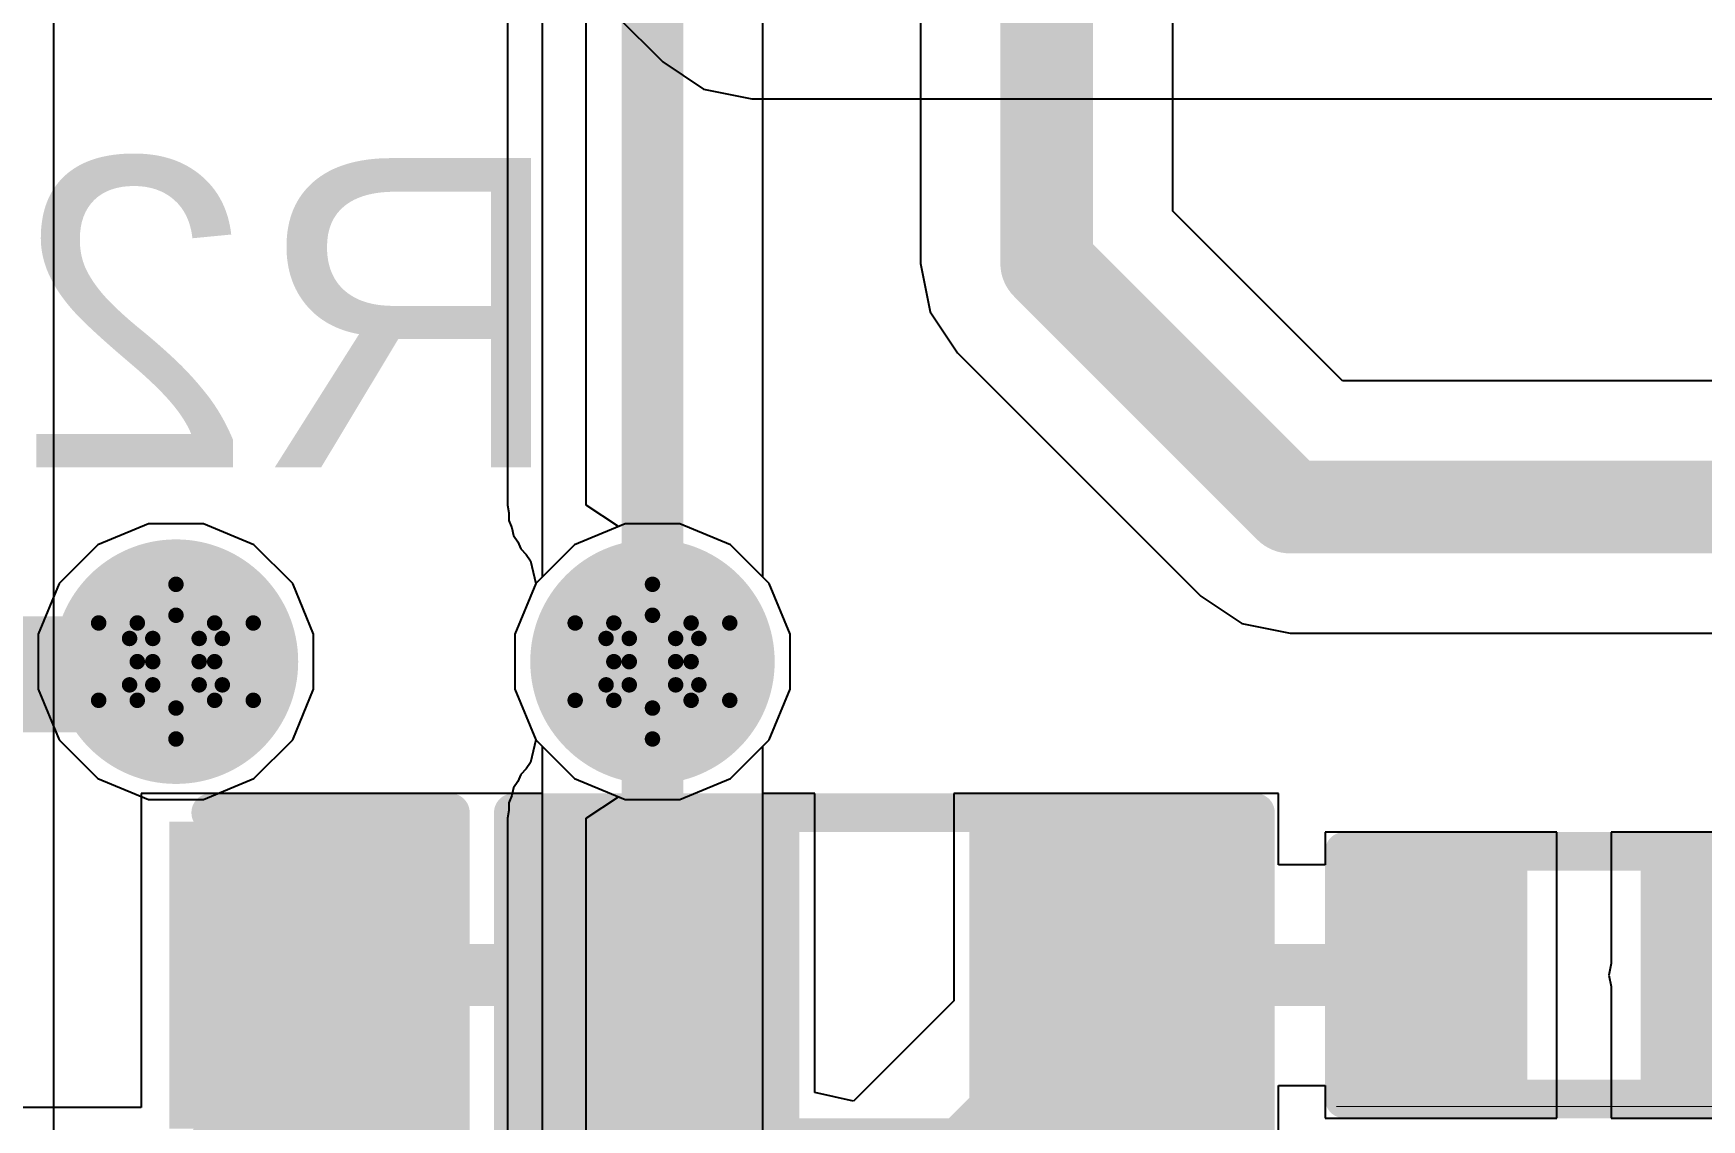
# Model space of a CAD drawing. Header units: inches. Extents: x -2.7 to 10.9, y -2.9 to 7.4.
# Drawn here: x 1.3905 to 1.6063, y -0.3782 to -0.2378 of the extents above; entities that cross this region are included whole.
import ezdxf

# ---------------------------------------------------------------- set-up
doc = ezdxf.new("R2010")
doc.units = ezdxf.units.IN
doc.header["$MEASUREMENT"] = 0
for name, color, linetype in [('Board Outline', 216, 'Continuous'), ('Bottom Layer', 5, 'Continuous'), ('Bottom Overlay', 54, 'Continuous'), ('Bottom Paste', 16, 'Continuous'), ('Bottom Solder', 6, 'Continuous'), ('Drill Drawing', 1, 'Continuous'), ('Layer 2', 16, 'Continuous'), ('Layer 3', 76, 'Continuous'), ('Top Layer', 1, 'Continuous'), ('Top Solder', 216, 'Continuous'), ('Via Holes', 16, 'Continuous')]:
    doc.layers.add(name, color=color, linetype=linetype)
doc.styles.add('Arial', font='', dxfattribs={"height": 0.2})
doc.styles.get('Arial').set_extended_font_data('Arial')

# ---------------------------------------------------------------- blocks, each defined once
blk = doc.blocks.new('S______B______0402_B_144')
at = {"layer": 'Bottom Layer'}
for points in [[(-0.0095, 0.0125), (-0.0095, -0.0125), (-0.0275, -0.0125), (-0.0275, 0.0125)], [(0.0275, 0.0125), (0.0275, -0.0125), (0.0095, -0.0125), (0.0095, 0.0125)]]:
    blk.add_hatch(color=5, dxfattribs=at).paths.add_polyline_path(points)
at = {"layer": 'Bottom Paste'}
for points in [[(-0.0095, 0.0125), (-0.0095, -0.0125), (-0.0275, -0.0125), (-0.0275, 0.0125)], [(0.0275, 0.0125), (0.0275, -0.0125), (0.0095, -0.0125), (0.0095, 0.0125)]]:
    blk.add_hatch(color=16, dxfattribs=at).paths.add_polyline_path(points)
at = {"layer": 'Bottom Solder'}
for points in [[(-0.00733, 0.01467), (-0.00733, -0.01467), (-0.02967, -0.01467), (-0.02967, 0.01467)], [(0.02967, 0.01467), (0.02967, -0.01467), (0.00733, -0.01467), (0.00733, 0.01467)]]:
    blk.add_hatch(color=6, dxfattribs=at).paths.add_polyline_path(points)
at = {"layer": 'Bottom Overlay'}
for points in [[(-0.031, 0.016, 0.005, 0.005, 0), (-0.031, -0.016, 0.005, 0.005, 0)], [(0.031, 0.016, 0.005, 0.005, 0), (-0.031, 0.016, 0.005, 0.005, 0)], [(0.031, 0.016, 0.005, 0.005, 0), (0.031, -0.016, 0.005, 0.005, 0)], [(0.032, 0.017, 0.000127, 0.000127, 0), (-0.032, 0.017, 0.000127, 0.000127, 0)], [(0.031, -0.016, 0.005, 0.005, 0), (-0.031, -0.016, 0.005, 0.005, 0)]]:
    blk.add_lwpolyline(points, format="xyseb", dxfattribs=at)
for points in [[(-0.03225, 0.016, 0.0025, 0.0025, 1), (-0.02975, 0.016, 0.0025, 0.0025, 1)], [(-0.03225, 0.016, 0.0025, 0.0025, 1), (-0.02975, 0.016, 0.0025, 0.0025, 1)], [(0.02975, 0.016, 0.0025, 0.0025, 1), (0.03225, 0.016, 0.0025, 0.0025, 1)], [(0.02975, 0.016, 0.0025, 0.0025, 1), (0.03225, 0.016, 0.0025, 0.0025, 1)], [(-0.03203, 0.017, 0.0000635, 0.0000635, 1), (-0.03197, 0.017, 0.0000635, 0.0000635, 1)], [(0.03197, 0.017, 0.0000635, 0.0000635, 1), (0.03203, 0.017, 0.0000635, 0.0000635, 1)], [(-0.03225, -0.016, 0.0025, 0.0025, 1), (-0.02975, -0.016, 0.0025, 0.0025, 1)], [(-0.03225, -0.016, 0.0025, 0.0025, 1), (-0.02975, -0.016, 0.0025, 0.0025, 1)], [(0.02975, -0.016, 0.0025, 0.0025, 1), (0.03225, -0.016, 0.0025, 0.0025, 1)], [(0.02975, -0.016, 0.0025, 0.0025, 1), (0.03225, -0.016, 0.0025, 0.0025, 1)]]:
    blk.add_lwpolyline(points, format="xyseb", close=True, dxfattribs=at)
blk = doc.blocks.new('R___0603_B_186')
at = {"layer": 'Bottom Layer'}
for points in [[(-0.045, -0.0175), (-0.045, 0.0175), (-0.015, 0.0175), (-0.015, -0.0175)], [(0.015, -0.0175), (0.015, 0.0175), (0.045, 0.0175), (0.045, -0.0175)]]:
    blk.add_hatch(color=5, dxfattribs=at).paths.add_polyline_path(points)
at = {"layer": 'Bottom Paste'}
for points in [[(-0.045, -0.0175), (-0.045, 0.0175), (-0.015, 0.0175), (-0.015, -0.0175)], [(0.015, -0.0175), (0.015, 0.0175), (0.045, 0.0175), (0.045, -0.0175)]]:
    blk.add_hatch(color=16, dxfattribs=at).paths.add_polyline_path(points)
at = {"layer": 'Bottom Solder'}
for points in [[(-0.049, -0.0215), (-0.049, 0.0215), (-0.011, 0.0215), (-0.011, -0.0215)], [(0.011, -0.0215), (0.011, 0.0215), (0.049, 0.0215), (0.049, -0.0215)]]:
    blk.add_hatch(color=6, dxfattribs=at).paths.add_polyline_path(points)
at = {"layer": 'Bottom Overlay'}
for points in [[(0.048, 0.021, 0.005, 0.005, 0), (-0.048, 0.021, 0.005, 0.005, 0)], [(-0.048, 0.021, 0.005, 0.005, 0), (-0.048, -0.021, 0.005, 0.005, 0)], [(0.048, 0.021, 0.005, 0.005, 0), (0.048, -0.021, 0.005, 0.005, 0)], [(0.048, -0.021, 0.005, 0.005, 0), (-0.048, -0.021, 0.005, 0.005, 0)]]:
    blk.add_lwpolyline(points, format="xyseb", dxfattribs=at)
for points in [[(-0.04925, 0.021, 0.0025, 0.0025, 1), (-0.04675, 0.021, 0.0025, 0.0025, 1)], [(-0.04925, 0.021, 0.0025, 0.0025, 1), (-0.04675, 0.021, 0.0025, 0.0025, 1)], [(0.04675, 0.021, 0.0025, 0.0025, 1), (0.04925, 0.021, 0.0025, 0.0025, 1)], [(0.04675, 0.021, 0.0025, 0.0025, 1), (0.04925, 0.021, 0.0025, 0.0025, 1)], [(-0.04925, -0.021, 0.0025, 0.0025, 1), (-0.04675, -0.021, 0.0025, 0.0025, 1)], [(-0.04925, -0.021, 0.0025, 0.0025, 1), (-0.04675, -0.021, 0.0025, 0.0025, 1)], [(0.04675, -0.021, 0.0025, 0.0025, 1), (0.04925, -0.021, 0.0025, 0.0025, 1)], [(0.04675, -0.021, 0.0025, 0.0025, 1), (0.04925, -0.021, 0.0025, 0.0025, 1)]]:
    blk.add_lwpolyline(points, format="xyseb", close=True, dxfattribs=at)
blk = doc.blocks.new('C___0603_B_308')
at = {"layer": 'Bottom Layer'}
for points in [[(-0.045, -0.0175), (-0.045, 0.0175), (-0.015, 0.0175), (-0.015, -0.0175)], [(0.015, -0.0175), (0.015, 0.0175), (0.045, 0.0175), (0.045, -0.0175)]]:
    blk.add_hatch(color=5, dxfattribs=at).paths.add_polyline_path(points)
at = {"layer": 'Bottom Paste'}
for points in [[(-0.045, -0.0175), (-0.045, 0.0175), (-0.015, 0.0175), (-0.015, -0.0175)], [(0.015, -0.0175), (0.015, 0.0175), (0.045, 0.0175), (0.045, -0.0175)]]:
    blk.add_hatch(color=16, dxfattribs=at).paths.add_polyline_path(points)
at = {"layer": 'Bottom Solder'}
for points in [[(-0.04736, -0.01986), (-0.04736, 0.01986), (-0.01264, 0.01986), (-0.01264, -0.01986)], [(0.01264, -0.01986), (0.01264, 0.01986), (0.04736, 0.01986), (0.04736, -0.01986)]]:
    blk.add_hatch(color=6, dxfattribs=at).paths.add_polyline_path(points)
at = {"layer": 'Bottom Overlay'}
for points in [[(-0.049, -0.021, 0.005, 0.005, 0), (-0.049, 0.021, 0.005, 0.005, 0)], [(-0.049, 0.021, 0.005, 0.005, 0), (-0.018, 0.021, 0.005, 0.005, 0)], [(0.018, 0.021, 0.005, 0.005, 0), (0.049, 0.021, 0.005, 0.005, 0)], [(0.049, -0.021, 0.005, 0.005, 0), (0.049, 0.021, 0.005, 0.005, 0)], [(-0.049, -0.021, 0.005, 0.005, 0), (-0.018, -0.021, 0.005, 0.005, 0)], [(0.018, -0.021, 0.005, 0.005, 0), (0.049, -0.021, 0.005, 0.005, 0)]]:
    blk.add_lwpolyline(points, format="xyseb", dxfattribs=at)
for points in [[(-0.05025, 0.021, 0.0025, 0.0025, 1), (-0.04775, 0.021, 0.0025, 0.0025, 1)], [(-0.05025, 0.021, 0.0025, 0.0025, 1), (-0.04775, 0.021, 0.0025, 0.0025, 1)], [(-0.01925, 0.021, 0.0025, 0.0025, 1), (-0.01675, 0.021, 0.0025, 0.0025, 1)], [(0.01675, 0.021, 0.0025, 0.0025, 1), (0.01925, 0.021, 0.0025, 0.0025, 1)], [(0.04775, 0.021, 0.0025, 0.0025, 1), (0.05025, 0.021, 0.0025, 0.0025, 1)], [(0.04775, 0.021, 0.0025, 0.0025, 1), (0.05025, 0.021, 0.0025, 0.0025, 1)], [(-0.05025, -0.021, 0.0025, 0.0025, 1), (-0.04775, -0.021, 0.0025, 0.0025, 1)], [(-0.05025, -0.021, 0.0025, 0.0025, 1), (-0.04775, -0.021, 0.0025, 0.0025, 1)], [(-0.01925, -0.021, 0.0025, 0.0025, 1), (-0.01675, -0.021, 0.0025, 0.0025, 1)], [(0.01675, -0.021, 0.0025, 0.0025, 1), (0.01925, -0.021, 0.0025, 0.0025, 1)], [(0.04775, -0.021, 0.0025, 0.0025, 1), (0.05025, -0.021, 0.0025, 0.0025, 1)], [(0.04775, -0.021, 0.0025, 0.0025, 1), (0.05025, -0.021, 0.0025, 0.0025, 1)]]:
    blk.add_lwpolyline(points, format="xyseb", close=True, dxfattribs=at)

msp = doc.modelspace()

# ---------------------------------------------------------------- hatches: boundary and pattern name
at = {"layer": 'Bottom Layer'}
h = msp.add_hatch(color=5, dxfattribs=at)
edge = h.paths.add_edge_path()
edge.add_arc((1.40892, -0.319), 0.01181, 0, 360)
h = msp.add_hatch(color=5, dxfattribs=at)
edge = h.paths.add_edge_path()
edge.add_arc((1.47056, -0.319), 0.01181, 0, 360)
at = {"layer": 'Bottom Solder'}
h = msp.add_hatch(color=6, dxfattribs=at)
edge = h.paths.add_edge_path()
edge.add_arc((1.40892, -0.319), 0.01581, 0, 360)
h = msp.add_hatch(color=6, dxfattribs=at)
edge = h.paths.add_edge_path()
edge.add_arc((1.47056, -0.319), 0.01581, 0, 360)
at = {"layer": 'Layer 2'}
h = msp.add_hatch(color=16, dxfattribs=at)
edge = h.paths.add_edge_path()
edge.add_arc((1.40892, -0.319), 0.01181, 0, 360)
h = msp.add_hatch(color=16, dxfattribs=at)
edge = h.paths.add_edge_path()
edge.add_arc((1.47056, -0.319), 0.01181, 0, 360)
at = {"layer": 'Layer 3'}
h = msp.add_hatch(color=76, dxfattribs=at)
edge = h.paths.add_edge_path()
edge.add_arc((1.40892, -0.319), 0.01181, 0, 360)
h = msp.add_hatch(color=76, dxfattribs=at)
edge = h.paths.add_edge_path()
edge.add_arc((1.47056, -0.319), 0.01181, 0, 360)
at = {"layer": 'Top Layer'}
h = msp.add_hatch(color=1, dxfattribs=at)
edge = h.paths.add_edge_path()
edge.add_arc((1.40892, -0.319), 0.01181, 0, 360)
h = msp.add_hatch(color=1, dxfattribs=at)
edge = h.paths.add_edge_path()
edge.add_arc((1.47056, -0.319), 0.01181, 0, 360)
at = {"layer": 'Top Solder'}
h = msp.add_hatch(color=216, dxfattribs=at)
edge = h.paths.add_edge_path()
edge.add_arc((1.40892, -0.319), 0.01581, 0, 360)
h = msp.add_hatch(color=216, dxfattribs=at)
edge = h.paths.add_edge_path()
edge.add_arc((1.47056, -0.319), 0.01581, 0, 360)
at = {"layer": 'Via Holes'}
h = msp.add_hatch(color=7, dxfattribs=at)
edge = h.paths.add_edge_path()
edge.add_arc((1.40892, -0.319), 0.00591, 0, 360)
h = msp.add_hatch(color=7, dxfattribs=at)
edge = h.paths.add_edge_path()
edge.add_arc((1.47056, -0.319), 0.00591, 0, 360)

# ---------------------------------------------------------------- linework, layer by layer
at = {"layer": 'Board Outline'}
msp.add_lwpolyline([(2.84412, -0.24125, 0.005, 0.005, -0.741893), (-2.49969, -1.37795, 0.005, 0.005, 0)], format="xyseb", dxfattribs=at)
at = {"layer": 'Bottom Layer'}
for p, q in [((1.46592, -0.23547), (1.47189, -0.24143)), ((1.47189, -0.24143), (1.47718, -0.24497)), ((1.47718, -0.24497), (1.48342, -0.24621)), ((1.48342, -0.24621), (1.67755, -0.24621)), ((1.46702, -0.30119), (1.46047, -0.3039)), ((1.4741, -0.30119), (1.46702, -0.30119)), ((1.48065, -0.3039), (1.4741, -0.30119)), ((1.46047, -0.3039), (1.45546, -0.30891)), ((1.48566, -0.30891), (1.48065, -0.3039)), ((1.45546, -0.30891), (1.45275, -0.31546)), ((1.48837, -0.31546), (1.48566, -0.30891)), ((1.45275, -0.31546), (1.45275, -0.32254)), ((1.48837, -0.32254), (1.48837, -0.31546)), ((1.45275, -0.32254), (1.45546, -0.32909)), ((1.48566, -0.32909), (1.48837, -0.32254)), ((1.45546, -0.32909), (1.45628, -0.32991)), ((1.45628, -0.32991), (1.45628, -0.33603)), ((1.48483, -0.32991), (1.48566, -0.32909)), ((1.48483, -0.33603), (1.48483, -0.32991)), ((1.44642, -0.33603), (1.40442, -0.33603)), ((1.40442, -0.33603), (1.40442, -0.37666)), ((1.44956, -0.33603), (1.44642, -0.33603)), ((1.44642, -0.33603), (1.44642, -0.33603)), ((1.45628, -0.33603), (1.44956, -0.33603)), ((1.44956, -0.33603), (1.44956, -0.33603)), ((1.49156, -0.33603), (1.48483, -0.33603)), ((1.49156, -0.37469), (1.49156, -0.33603)), ((1.55156, -0.33603), (1.50956, -0.33603)), ((1.50956, -0.33603), (1.50956, -0.36284)), ((1.55156, -0.34526), (1.55156, -0.33603)), ((1.58756, -0.34103), (1.55756, -0.34103)), ((1.55756, -0.34103), (1.55756, -0.34526)), ((1.58756, -0.37803), (1.58756, -0.34103)), ((1.62456, -0.34103), (1.59456, -0.34103)), ((1.59456, -0.34103), (1.59456, -0.35805)), ((1.55756, -0.34526), (1.55156, -0.34526)), ((1.59456, -0.35805), (1.59426, -0.35953)), ((1.59426, -0.35953), (1.59456, -0.36101)), ((1.59456, -0.36101), (1.59456, -0.37803)), ((1.50956, -0.36284), (1.49656, -0.37584)), ((1.49656, -0.37584), (1.49156, -0.37469)), ((1.55156, -0.38303), (1.55156, -0.37381)), ((1.55156, -0.37381), (1.55756, -0.37381)), ((1.55756, -0.37381), (1.55756, -0.37803)), ((1.40442, -0.37666), (1.23695, -0.37666)), ((1.55756, -0.37803), (1.58756, -0.37803)), ((1.59456, -0.37803), (1.62456, -0.37803))]:
    msp.add_line(p, q, dxfattribs=at)
for points in [[(1.40727, -0.32065, 0.015, 0.015, 0), (1.40892, -0.319, 0.015, 0.015, 0)], [(1.37843, -0.32065, 0.015, 0.015, 0), (1.40727, -0.32065, 0.015, 0.015, 0)], [(1.47056, -0.35953, 0.008, 0.008, 0), (1.47056, -0.319, 0.008, 0.008, 0)], [(1.42542, -0.35953, 0.008, 0.008, 0), (1.47056, -0.35953, 0.008, 0.008, 0)], [(1.53056, -0.36203, 0.008, 0.008, 0), (1.53056, -0.35953, 0.008, 0.008, 0)], [(1.53056, -0.35953, 0.008, 0.008, 0), (1.57256, -0.35953, 0.008, 0.008, 0)], [(1.60956, -0.35953, 0.01, 0.01, 0), (1.79554, -0.35953, 0.01, 0.01, 0)], [(1.50166, -0.39093, 0.008, 0.008, 0), (1.53056, -0.36203, 0.008, 0.008, 0)]]:
    msp.add_lwpolyline(points, format="xyseb", dxfattribs=at)
for points in [[(1.40517, -0.319, 0.0075, 0.0075, 1), (1.41267, -0.319, 0.0075, 0.0075, 1)], [(1.40352, -0.32065, 0.0075, 0.0075, 1), (1.41102, -0.32065, 0.0075, 0.0075, 1)], [(1.40352, -0.32065, 0.0075, 0.0075, 1), (1.41102, -0.32065, 0.0075, 0.0075, 1)], [(1.46856, -0.319, 0.004, 0.004, 1), (1.47256, -0.319, 0.004, 0.004, 1)], [(1.42342, -0.35953, 0.004, 0.004, 1), (1.42742, -0.35953, 0.004, 0.004, 1)], [(1.46856, -0.35953, 0.004, 0.004, 1), (1.47256, -0.35953, 0.004, 0.004, 1)], [(1.46856, -0.35953, 0.004, 0.004, 1), (1.47256, -0.35953, 0.004, 0.004, 1)], [(1.52856, -0.35953, 0.004, 0.004, 1), (1.53256, -0.35953, 0.004, 0.004, 1)], [(1.52856, -0.35953, 0.004, 0.004, 1), (1.53256, -0.35953, 0.004, 0.004, 1)], [(1.57056, -0.35953, 0.004, 0.004, 1), (1.57456, -0.35953, 0.004, 0.004, 1)], [(1.60706, -0.35953, 0.005, 0.005, 1), (1.61206, -0.35953, 0.005, 0.005, 1)], [(1.52856, -0.36203, 0.004, 0.004, 1), (1.53256, -0.36203, 0.004, 0.004, 1)], [(1.52856, -0.36203, 0.004, 0.004, 1), (1.53256, -0.36203, 0.004, 0.004, 1)]]:
    msp.add_lwpolyline(points, format="xyseb", close=True, dxfattribs=at)
at = {"layer": 'Drill Drawing'}
for points in [[(1.40392, -0.314, 0.002, 0.002, 0), (1.40892, -0.309, 0.002, 0.002, 0)], [(1.40892, -0.309, 0.002, 0.002, 0), (1.41392, -0.314, 0.002, 0.002, 0)], [(1.46556, -0.314, 0.002, 0.002, 0), (1.47056, -0.309, 0.002, 0.002, 0)], [(1.47056, -0.309, 0.002, 0.002, 0), (1.47556, -0.314, 0.002, 0.002, 0)], [(1.40592, -0.316, 0.002, 0.002, 0), (1.40892, -0.313, 0.002, 0.002, 0)], [(1.40892, -0.313, 0.002, 0.002, 0), (1.41192, -0.316, 0.002, 0.002, 0)], [(1.46756, -0.316, 0.002, 0.002, 0), (1.47056, -0.313, 0.002, 0.002, 0)], [(1.47056, -0.313, 0.002, 0.002, 0), (1.47356, -0.316, 0.002, 0.002, 0)], [(1.39892, -0.314, 0.002, 0.002, 0), (1.40392, -0.319, 0.002, 0.002, 0)], [(1.39892, -0.314, 0.002, 0.002, 0), (1.40392, -0.314, 0.002, 0.002, 0)], [(1.40292, -0.316, 0.002, 0.002, 0), (1.40592, -0.319, 0.002, 0.002, 0)], [(1.40292, -0.316, 0.002, 0.002, 0), (1.40592, -0.316, 0.002, 0.002, 0)], [(1.41192, -0.316, 0.002, 0.002, 0), (1.41492, -0.316, 0.002, 0.002, 0)], [(1.41192, -0.319, 0.002, 0.002, 0), (1.41492, -0.316, 0.002, 0.002, 0)], [(1.41392, -0.314, 0.002, 0.002, 0), (1.41892, -0.314, 0.002, 0.002, 0)], [(1.41392, -0.319, 0.002, 0.002, 0), (1.41892, -0.314, 0.002, 0.002, 0)], [(1.46056, -0.314, 0.002, 0.002, 0), (1.46556, -0.319, 0.002, 0.002, 0)], [(1.46056, -0.314, 0.002, 0.002, 0), (1.46556, -0.314, 0.002, 0.002, 0)], [(1.46456, -0.316, 0.002, 0.002, 0), (1.46756, -0.319, 0.002, 0.002, 0)], [(1.46456, -0.316, 0.002, 0.002, 0), (1.46756, -0.316, 0.002, 0.002, 0)], [(1.47356, -0.316, 0.002, 0.002, 0), (1.47656, -0.316, 0.002, 0.002, 0)], [(1.47356, -0.319, 0.002, 0.002, 0), (1.47656, -0.316, 0.002, 0.002, 0)], [(1.47556, -0.314, 0.002, 0.002, 0), (1.48056, -0.314, 0.002, 0.002, 0)], [(1.47556, -0.319, 0.002, 0.002, 0), (1.48056, -0.314, 0.002, 0.002, 0)], [(1.39892, -0.324, 0.002, 0.002, 0), (1.40392, -0.319, 0.002, 0.002, 0)], [(1.40292, -0.322, 0.002, 0.002, 0), (1.40592, -0.319, 0.002, 0.002, 0)], [(1.41192, -0.319, 0.002, 0.002, 0), (1.41492, -0.322, 0.002, 0.002, 0)], [(1.41392, -0.319, 0.002, 0.002, 0), (1.41892, -0.324, 0.002, 0.002, 0)], [(1.46056, -0.324, 0.002, 0.002, 0), (1.46556, -0.319, 0.002, 0.002, 0)], [(1.46456, -0.322, 0.002, 0.002, 0), (1.46756, -0.319, 0.002, 0.002, 0)], [(1.47356, -0.319, 0.002, 0.002, 0), (1.47656, -0.322, 0.002, 0.002, 0)], [(1.47556, -0.319, 0.002, 0.002, 0), (1.48056, -0.324, 0.002, 0.002, 0)], [(1.40292, -0.322, 0.002, 0.002, 0), (1.40592, -0.322, 0.002, 0.002, 0)], [(1.40592, -0.322, 0.002, 0.002, 0), (1.40892, -0.325, 0.002, 0.002, 0)], [(1.40892, -0.325, 0.002, 0.002, 0), (1.41192, -0.322, 0.002, 0.002, 0)], [(1.41192, -0.322, 0.002, 0.002, 0), (1.41492, -0.322, 0.002, 0.002, 0)], [(1.46456, -0.322, 0.002, 0.002, 0), (1.46756, -0.322, 0.002, 0.002, 0)], [(1.46756, -0.322, 0.002, 0.002, 0), (1.47056, -0.325, 0.002, 0.002, 0)], [(1.47056, -0.325, 0.002, 0.002, 0), (1.47356, -0.322, 0.002, 0.002, 0)], [(1.47356, -0.322, 0.002, 0.002, 0), (1.47656, -0.322, 0.002, 0.002, 0)], [(1.39892, -0.324, 0.002, 0.002, 0), (1.40392, -0.324, 0.002, 0.002, 0)], [(1.40392, -0.324, 0.002, 0.002, 0), (1.40892, -0.329, 0.002, 0.002, 0)], [(1.40892, -0.329, 0.002, 0.002, 0), (1.41392, -0.324, 0.002, 0.002, 0)], [(1.41392, -0.324, 0.002, 0.002, 0), (1.41892, -0.324, 0.002, 0.002, 0)], [(1.46056, -0.324, 0.002, 0.002, 0), (1.46556, -0.324, 0.002, 0.002, 0)], [(1.46556, -0.324, 0.002, 0.002, 0), (1.47056, -0.329, 0.002, 0.002, 0)], [(1.47056, -0.329, 0.002, 0.002, 0), (1.47556, -0.324, 0.002, 0.002, 0)], [(1.47556, -0.324, 0.002, 0.002, 0), (1.48056, -0.324, 0.002, 0.002, 0)]]:
    msp.add_lwpolyline(points, format="xyseb", dxfattribs=at)
for points in [[(1.40842, -0.309, 0.001, 0.001, 1), (1.40942, -0.309, 0.001, 0.001, 1)], [(1.40842, -0.309, 0.001, 0.001, 1), (1.40942, -0.309, 0.001, 0.001, 1)], [(1.47006, -0.309, 0.001, 0.001, 1), (1.47106, -0.309, 0.001, 0.001, 1)], [(1.47006, -0.309, 0.001, 0.001, 1), (1.47106, -0.309, 0.001, 0.001, 1)], [(1.40842, -0.313, 0.001, 0.001, 1), (1.40942, -0.313, 0.001, 0.001, 1)], [(1.40842, -0.313, 0.001, 0.001, 1), (1.40942, -0.313, 0.001, 0.001, 1)], [(1.47006, -0.313, 0.001, 0.001, 1), (1.47106, -0.313, 0.001, 0.001, 1)], [(1.47006, -0.313, 0.001, 0.001, 1), (1.47106, -0.313, 0.001, 0.001, 1)], [(1.39842, -0.314, 0.001, 0.001, 1), (1.39942, -0.314, 0.001, 0.001, 1)], [(1.39842, -0.314, 0.001, 0.001, 1), (1.39942, -0.314, 0.001, 0.001, 1)], [(1.40242, -0.316, 0.001, 0.001, 1), (1.40342, -0.316, 0.001, 0.001, 1)], [(1.40242, -0.316, 0.001, 0.001, 1), (1.40342, -0.316, 0.001, 0.001, 1)], [(1.40342, -0.314, 0.001, 0.001, 1), (1.40442, -0.314, 0.001, 0.001, 1)], [(1.40342, -0.314, 0.001, 0.001, 1), (1.40442, -0.314, 0.001, 0.001, 1)], [(1.40542, -0.316, 0.001, 0.001, 1), (1.40642, -0.316, 0.001, 0.001, 1)], [(1.40542, -0.316, 0.001, 0.001, 1), (1.40642, -0.316, 0.001, 0.001, 1)], [(1.41142, -0.316, 0.001, 0.001, 1), (1.41242, -0.316, 0.001, 0.001, 1)], [(1.41142, -0.316, 0.001, 0.001, 1), (1.41242, -0.316, 0.001, 0.001, 1)], [(1.41342, -0.314, 0.001, 0.001, 1), (1.41442, -0.314, 0.001, 0.001, 1)], [(1.41342, -0.314, 0.001, 0.001, 1), (1.41442, -0.314, 0.001, 0.001, 1)], [(1.41442, -0.316, 0.001, 0.001, 1), (1.41542, -0.316, 0.001, 0.001, 1)], [(1.41442, -0.316, 0.001, 0.001, 1), (1.41542, -0.316, 0.001, 0.001, 1)], [(1.41842, -0.314, 0.001, 0.001, 1), (1.41942, -0.314, 0.001, 0.001, 1)], [(1.41842, -0.314, 0.001, 0.001, 1), (1.41942, -0.314, 0.001, 0.001, 1)], [(1.46006, -0.314, 0.001, 0.001, 1), (1.46106, -0.314, 0.001, 0.001, 1)], [(1.46006, -0.314, 0.001, 0.001, 1), (1.46106, -0.314, 0.001, 0.001, 1)], [(1.46406, -0.316, 0.001, 0.001, 1), (1.46506, -0.316, 0.001, 0.001, 1)], [(1.46406, -0.316, 0.001, 0.001, 1), (1.46506, -0.316, 0.001, 0.001, 1)], [(1.46506, -0.314, 0.001, 0.001, 1), (1.46606, -0.314, 0.001, 0.001, 1)], [(1.46506, -0.314, 0.001, 0.001, 1), (1.46606, -0.314, 0.001, 0.001, 1)], [(1.46706, -0.316, 0.001, 0.001, 1), (1.46806, -0.316, 0.001, 0.001, 1)], [(1.46706, -0.316, 0.001, 0.001, 1), (1.46806, -0.316, 0.001, 0.001, 1)], [(1.47306, -0.316, 0.001, 0.001, 1), (1.47406, -0.316, 0.001, 0.001, 1)], [(1.47306, -0.316, 0.001, 0.001, 1), (1.47406, -0.316, 0.001, 0.001, 1)], [(1.47506, -0.314, 0.001, 0.001, 1), (1.47606, -0.314, 0.001, 0.001, 1)], [(1.47506, -0.314, 0.001, 0.001, 1), (1.47606, -0.314, 0.001, 0.001, 1)], [(1.47606, -0.316, 0.001, 0.001, 1), (1.47706, -0.316, 0.001, 0.001, 1)], [(1.47606, -0.316, 0.001, 0.001, 1), (1.47706, -0.316, 0.001, 0.001, 1)], [(1.48006, -0.314, 0.001, 0.001, 1), (1.48106, -0.314, 0.001, 0.001, 1)], [(1.48006, -0.314, 0.001, 0.001, 1), (1.48106, -0.314, 0.001, 0.001, 1)], [(1.40342, -0.319, 0.001, 0.001, 1), (1.40442, -0.319, 0.001, 0.001, 1)], [(1.40342, -0.319, 0.001, 0.001, 1), (1.40442, -0.319, 0.001, 0.001, 1)], [(1.40542, -0.319, 0.001, 0.001, 1), (1.40642, -0.319, 0.001, 0.001, 1)], [(1.40542, -0.319, 0.001, 0.001, 1), (1.40642, -0.319, 0.001, 0.001, 1)], [(1.41142, -0.319, 0.001, 0.001, 1), (1.41242, -0.319, 0.001, 0.001, 1)], [(1.41142, -0.319, 0.001, 0.001, 1), (1.41242, -0.319, 0.001, 0.001, 1)], [(1.41342, -0.319, 0.001, 0.001, 1), (1.41442, -0.319, 0.001, 0.001, 1)], [(1.41342, -0.319, 0.001, 0.001, 1), (1.41442, -0.319, 0.001, 0.001, 1)], [(1.46506, -0.319, 0.001, 0.001, 1), (1.46606, -0.319, 0.001, 0.001, 1)], [(1.46506, -0.319, 0.001, 0.001, 1), (1.46606, -0.319, 0.001, 0.001, 1)], [(1.46706, -0.319, 0.001, 0.001, 1), (1.46806, -0.319, 0.001, 0.001, 1)], [(1.46706, -0.319, 0.001, 0.001, 1), (1.46806, -0.319, 0.001, 0.001, 1)], [(1.47306, -0.319, 0.001, 0.001, 1), (1.47406, -0.319, 0.001, 0.001, 1)], [(1.47306, -0.319, 0.001, 0.001, 1), (1.47406, -0.319, 0.001, 0.001, 1)], [(1.47506, -0.319, 0.001, 0.001, 1), (1.47606, -0.319, 0.001, 0.001, 1)], [(1.47506, -0.319, 0.001, 0.001, 1), (1.47606, -0.319, 0.001, 0.001, 1)], [(1.40242, -0.322, 0.001, 0.001, 1), (1.40342, -0.322, 0.001, 0.001, 1)], [(1.40242, -0.322, 0.001, 0.001, 1), (1.40342, -0.322, 0.001, 0.001, 1)], [(1.40542, -0.322, 0.001, 0.001, 1), (1.40642, -0.322, 0.001, 0.001, 1)], [(1.40542, -0.322, 0.001, 0.001, 1), (1.40642, -0.322, 0.001, 0.001, 1)], [(1.41142, -0.322, 0.001, 0.001, 1), (1.41242, -0.322, 0.001, 0.001, 1)], [(1.41142, -0.322, 0.001, 0.001, 1), (1.41242, -0.322, 0.001, 0.001, 1)], [(1.41442, -0.322, 0.001, 0.001, 1), (1.41542, -0.322, 0.001, 0.001, 1)], [(1.41442, -0.322, 0.001, 0.001, 1), (1.41542, -0.322, 0.001, 0.001, 1)], [(1.46406, -0.322, 0.001, 0.001, 1), (1.46506, -0.322, 0.001, 0.001, 1)], [(1.46406, -0.322, 0.001, 0.001, 1), (1.46506, -0.322, 0.001, 0.001, 1)], [(1.46706, -0.322, 0.001, 0.001, 1), (1.46806, -0.322, 0.001, 0.001, 1)], [(1.46706, -0.322, 0.001, 0.001, 1), (1.46806, -0.322, 0.001, 0.001, 1)], [(1.47306, -0.322, 0.001, 0.001, 1), (1.47406, -0.322, 0.001, 0.001, 1)], [(1.47306, -0.322, 0.001, 0.001, 1), (1.47406, -0.322, 0.001, 0.001, 1)], [(1.47606, -0.322, 0.001, 0.001, 1), (1.47706, -0.322, 0.001, 0.001, 1)], [(1.47606, -0.322, 0.001, 0.001, 1), (1.47706, -0.322, 0.001, 0.001, 1)], [(1.39842, -0.324, 0.001, 0.001, 1), (1.39942, -0.324, 0.001, 0.001, 1)], [(1.39842, -0.324, 0.001, 0.001, 1), (1.39942, -0.324, 0.001, 0.001, 1)], [(1.40342, -0.324, 0.001, 0.001, 1), (1.40442, -0.324, 0.001, 0.001, 1)], [(1.40342, -0.324, 0.001, 0.001, 1), (1.40442, -0.324, 0.001, 0.001, 1)], [(1.41342, -0.324, 0.001, 0.001, 1), (1.41442, -0.324, 0.001, 0.001, 1)], [(1.41342, -0.324, 0.001, 0.001, 1), (1.41442, -0.324, 0.001, 0.001, 1)], [(1.41842, -0.324, 0.001, 0.001, 1), (1.41942, -0.324, 0.001, 0.001, 1)], [(1.41842, -0.324, 0.001, 0.001, 1), (1.41942, -0.324, 0.001, 0.001, 1)], [(1.46006, -0.324, 0.001, 0.001, 1), (1.46106, -0.324, 0.001, 0.001, 1)], [(1.46006, -0.324, 0.001, 0.001, 1), (1.46106, -0.324, 0.001, 0.001, 1)], [(1.46506, -0.324, 0.001, 0.001, 1), (1.46606, -0.324, 0.001, 0.001, 1)], [(1.46506, -0.324, 0.001, 0.001, 1), (1.46606, -0.324, 0.001, 0.001, 1)], [(1.47506, -0.324, 0.001, 0.001, 1), (1.47606, -0.324, 0.001, 0.001, 1)], [(1.47506, -0.324, 0.001, 0.001, 1), (1.47606, -0.324, 0.001, 0.001, 1)], [(1.48006, -0.324, 0.001, 0.001, 1), (1.48106, -0.324, 0.001, 0.001, 1)], [(1.48006, -0.324, 0.001, 0.001, 1), (1.48106, -0.324, 0.001, 0.001, 1)], [(1.40842, -0.325, 0.001, 0.001, 1), (1.40942, -0.325, 0.001, 0.001, 1)], [(1.40842, -0.325, 0.001, 0.001, 1), (1.40942, -0.325, 0.001, 0.001, 1)], [(1.47006, -0.325, 0.001, 0.001, 1), (1.47106, -0.325, 0.001, 0.001, 1)], [(1.47006, -0.325, 0.001, 0.001, 1), (1.47106, -0.325, 0.001, 0.001, 1)], [(1.40842, -0.329, 0.001, 0.001, 1), (1.40942, -0.329, 0.001, 0.001, 1)], [(1.40842, -0.329, 0.001, 0.001, 1), (1.40942, -0.329, 0.001, 0.001, 1)], [(1.47006, -0.329, 0.001, 0.001, 1), (1.47106, -0.329, 0.001, 0.001, 1)], [(1.47006, -0.329, 0.001, 0.001, 1), (1.47106, -0.329, 0.001, 0.001, 1)]]:
    msp.add_lwpolyline(points, format="xyseb", close=True, dxfattribs=at)
at = {"layer": 'Layer 2'}
for p, q in [((1.46702, -0.30119), (1.46047, -0.3039)), ((1.4741, -0.30119), (1.46702, -0.30119)), ((1.48065, -0.3039), (1.4741, -0.30119)), ((1.46047, -0.3039), (1.45546, -0.30891)), ((1.48566, -0.30891), (1.48065, -0.3039)), ((1.45546, -0.30891), (1.45275, -0.31546)), ((1.48837, -0.31546), (1.48566, -0.30891)), ((1.45275, -0.31546), (1.45275, -0.32254)), ((1.48837, -0.32254), (1.48837, -0.31546)), ((1.45275, -0.32254), (1.45546, -0.32909)), ((1.48566, -0.32909), (1.48837, -0.32254)), ((1.45546, -0.32909), (1.46047, -0.3341)), ((1.48065, -0.3341), (1.48566, -0.32909)), ((1.46047, -0.3341), (1.46702, -0.33681)), ((1.4741, -0.33681), (1.48065, -0.3341)), ((1.46702, -0.33681), (1.4741, -0.33681))]:
    msp.add_line(p, q, dxfattribs=at)
at = {"layer": 'Layer 3'}
for p, q in [((1.462, -0.29877), (1.462, 0.513)), ((1.4518, 0.50878), (1.4518, -0.29877)), ((1.4518, -0.29877), (1.452, -0.29975)), ((1.452, -0.29975), (1.452, -0.30076)), ((1.46616, -0.30154), (1.462, -0.29877)), ((1.40538, -0.30119), (1.39883, -0.3039)), ((1.41247, -0.30119), (1.40538, -0.30119)), ((1.41901, -0.3039), (1.41247, -0.30119)), ((1.452, -0.30076), (1.45238, -0.30168)), ((1.45238, -0.30168), (1.45258, -0.30267)), ((1.46702, -0.30119), (1.46616, -0.30154)), ((1.4741, -0.30119), (1.46702, -0.30119)), ((1.48065, -0.3039), (1.4741, -0.30119)), ((1.39883, -0.3039), (1.39382, -0.30891)), ((1.42402, -0.30891), (1.41901, -0.3039)), ((1.45258, -0.30267), (1.45314, -0.3035)), ((1.45314, -0.3035), (1.45352, -0.30443)), ((1.48566, -0.30891), (1.48065, -0.3039)), ((1.45352, -0.30443), (1.45423, -0.30514)), ((1.45423, -0.30514), (1.45479, -0.30598)), ((1.45479, -0.30598), (1.45546, -0.30891)), ((1.39382, -0.30891), (1.39111, -0.31546)), ((1.42673, -0.31546), (1.42402, -0.30891)), ((1.45546, -0.30891), (1.45275, -0.31546)), ((1.48837, -0.31546), (1.48566, -0.30891)), ((1.39111, -0.31546), (1.39111, -0.32254)), ((1.42673, -0.32254), (1.42673, -0.31546)), ((1.45275, -0.31546), (1.45275, -0.32254)), ((1.48837, -0.32254), (1.48837, -0.31546)), ((1.39111, -0.32254), (1.39382, -0.32909)), ((1.42402, -0.32909), (1.42673, -0.32254)), ((1.45275, -0.32254), (1.45546, -0.32909)), ((1.48566, -0.32909), (1.48837, -0.32254)), ((1.39382, -0.32909), (1.39883, -0.3341)), ((1.41901, -0.3341), (1.42402, -0.32909)), ((1.45546, -0.32909), (1.45479, -0.33202)), ((1.48065, -0.3341), (1.48566, -0.32909)), ((1.45479, -0.33202), (1.45423, -0.33286)), ((1.39883, -0.3341), (1.40538, -0.33681)), ((1.41247, -0.33681), (1.41901, -0.3341)), ((1.45352, -0.33357), (1.45314, -0.3345)), ((1.45423, -0.33286), (1.45352, -0.33357)), ((1.4741, -0.33681), (1.48065, -0.3341)), ((1.45238, -0.33632), (1.452, -0.33724)), ((1.45258, -0.33533), (1.45238, -0.33632)), ((1.45314, -0.3345), (1.45258, -0.33533)), ((1.462, -0.33923), (1.46616, -0.33646)), ((1.46616, -0.33646), (1.46702, -0.33681)), ((1.40538, -0.33681), (1.41247, -0.33681)), ((1.452, -0.33825), (1.4518, -0.33923)), ((1.452, -0.33724), (1.452, -0.33825)), ((1.46702, -0.33681), (1.4741, -0.33681)), ((1.4518, -0.33923), (1.4518, -1.17286)), ((1.462, -1.18305), (1.462, -0.33923))]:
    msp.add_line(p, q, dxfattribs=at)
at = {"layer": 'Top Layer'}
for p, q in [((1.3931, -1.44613), (1.3931, 0.35627)), ((1.45628, -0.15472), (1.45628, -0.30809)), ((1.48483, -0.30809), (1.48483, -0.16063)), ((1.50524, -0.19284), (1.50524, -0.26751)), ((1.53787, -0.26075), (1.53787, -0.19284)), ((1.55981, -0.28269), (1.53787, -0.26075)), ((1.50524, -0.26751), (1.50649, -0.27375)), ((1.50649, -0.27375), (1.51002, -0.27905)), ((1.51002, -0.27905), (1.54151, -0.31054)), ((1.66827, -0.28269), (1.55981, -0.28269)), ((1.45628, -0.30809), (1.45546, -0.30891)), ((1.48566, -0.30891), (1.48483, -0.30809)), ((1.45546, -0.30891), (1.45275, -0.31546)), ((1.48837, -0.31546), (1.48566, -0.30891)), ((1.54151, -0.31054), (1.54681, -0.31407)), ((1.54681, -0.31407), (1.55305, -0.31531)), ((1.45275, -0.31546), (1.45275, -0.32254)), ((1.48837, -0.32254), (1.48837, -0.31546)), ((1.55305, -0.31531), (1.73052, -0.31531)), ((1.45275, -0.32254), (1.45546, -0.32909)), ((1.48566, -0.32909), (1.48837, -0.32254)), ((1.45546, -0.32909), (1.45628, -0.32991)), ((1.45628, -0.32991), (1.45628, -1.35141)), ((1.48483, -0.32991), (1.48566, -0.32909)), ((1.48483, -1.3455), (1.48483, -0.32991))]:
    msp.add_line(p, q, dxfattribs=at)
for points in [[(1.47056, -0.319, 0.008, 0.008, 0), (1.47056, -0.15472, 0.008, 0.008, 0)], [(1.52156, -0.26751, 0.012, 0.012, 0), (1.52156, -0.18568, 0.012, 0.012, 0)], [(1.52156, -0.26751, 0.012, 0.012, 0), (1.55305, -0.299, 0.012, 0.012, 0)], [(1.55305, -0.299, 0.012, 0.012, 0), (1.73052, -0.299, 0.012, 0.012, 0)], [(1.47056, -1.35141, 0.008, 0.008, 0), (1.47056, -0.319, 0.008, 0.008, 0)]]:
    msp.add_lwpolyline(points, format="xyseb", dxfattribs=at)
for points in [[(1.51856, -0.26751, 0.006, 0.006, 1), (1.52456, -0.26751, 0.006, 0.006, 1)], [(1.51856, -0.26751, 0.006, 0.006, 1), (1.52456, -0.26751, 0.006, 0.006, 1)], [(1.55005, -0.299, 0.006, 0.006, 1), (1.55605, -0.299, 0.006, 0.006, 1)], [(1.55005, -0.299, 0.006, 0.006, 1), (1.55605, -0.299, 0.006, 0.006, 1)], [(1.46856, -0.319, 0.004, 0.004, 1), (1.47256, -0.319, 0.004, 0.004, 1)], [(1.46856, -0.319, 0.004, 0.004, 1), (1.47256, -0.319, 0.004, 0.004, 1)]]:
    msp.add_lwpolyline(points, format="xyseb", close=True, dxfattribs=at)

# ---------------------------------------------------------------- block references
msp.add_blockref('C___0603_B_308', (1.39542, -0.35953))
at = {"rotation": 180}
for name, p in [('R___0603_B_186', (1.50056, -0.35953)), ('S______B______0402_B_144', (1.59106, -0.35953))]:
    msp.add_blockref(name, p, dxfattribs=at)

# ---------------------------------------------------------------- texts
at = {"layer": 'Bottom Overlay', "style": 'Arial', "text_generation_flag": 2}
msp.add_text('R28', height=0.04, dxfattribs=at).set_placement((1.45945, -0.29389))

doc.saveas('drawing.dxf')
